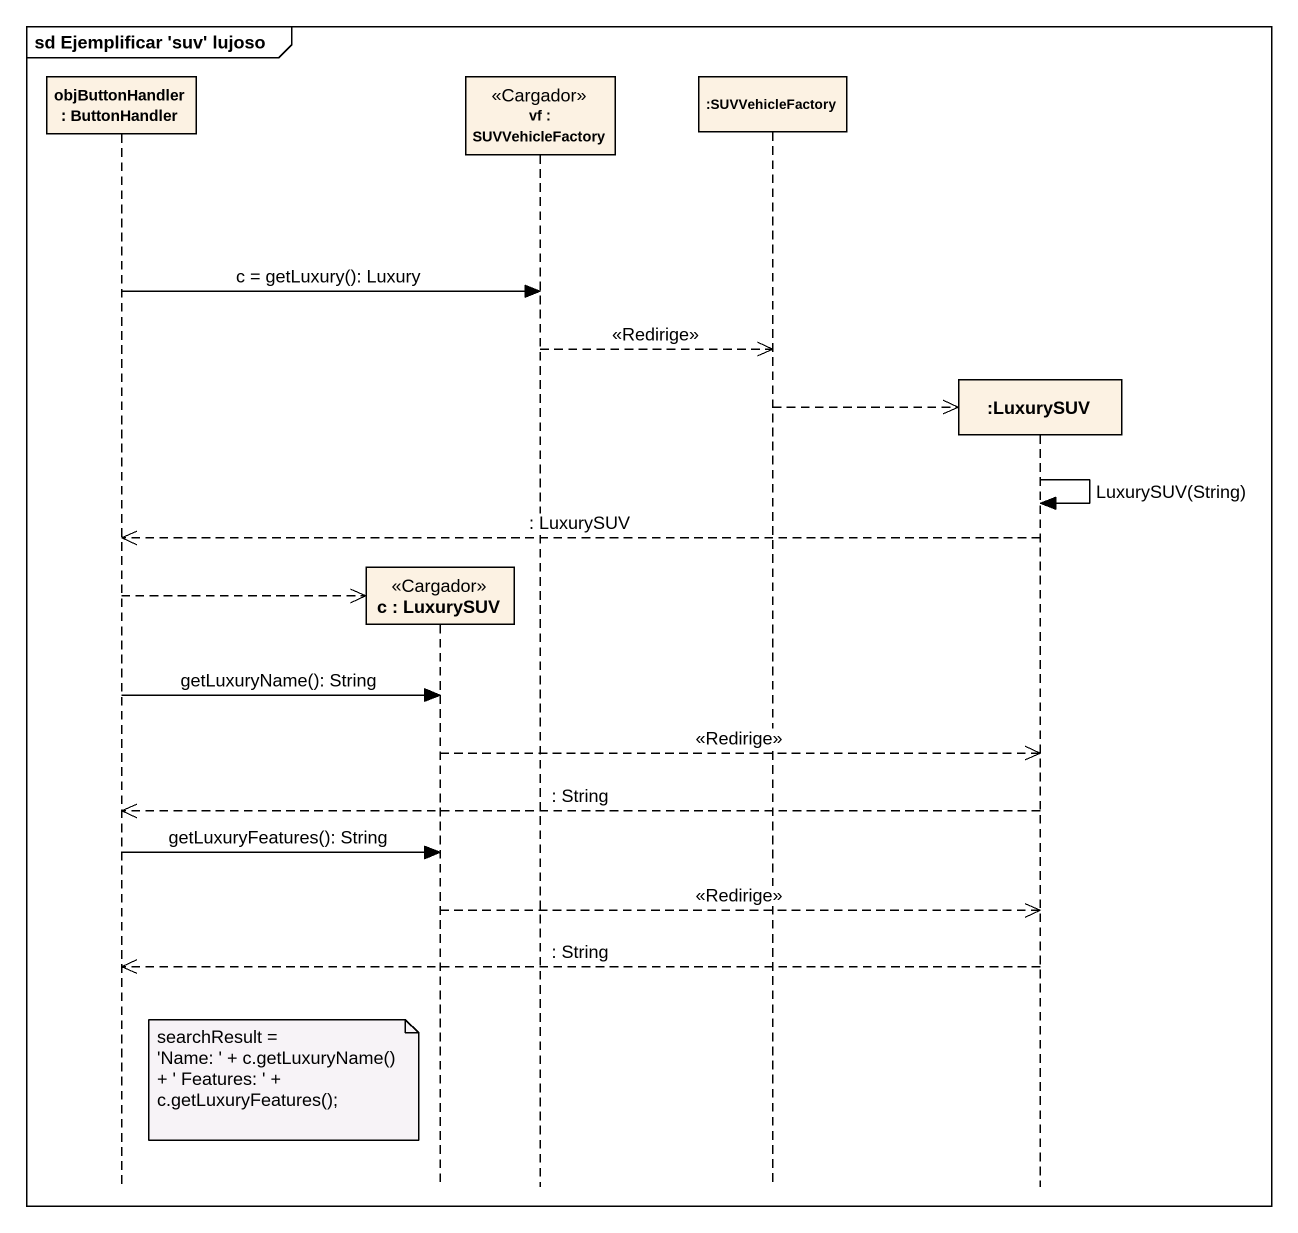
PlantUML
@startuml
mainframe sd Ejemplificar 'suv' lujoso
hide footbox
participant "objButtonHandler : ButtonHandler" as objButtonHandler
participant "c : LuxurySUV" as c <<Cargador>>
participant "vf : SUVVehicleFactory" as vf <<Cargador>>
participant ":SUVVehicleFactory" as SUVVehicleFactory
participant ":LuxurySUV" as LuxurySUV

objButtonHandler -> vf : c = getLuxury(): Luxury
vf -->> SUVVehicleFactory : <<Redirige>>
SUVVehicleFactory -->> LuxurySUV **
LuxurySUV -> LuxurySUV : LuxurySUV(String)
LuxurySUV -->> objButtonHandler : : LuxurySUV
objButtonHandler -->> c **
objButtonHandler -> c : getLuxuryName(): String
c -->> LuxurySUV : <<Redirige>>
LuxurySUV -->> objButtonHandler : : String
objButtonHandler -> c : getLuxuryFeatures(): String
c -->> LuxurySUV : <<Redirige>>
LuxurySUV -->> objButtonHandler : : String
note left of c
  searchResult =
  ~'Name: ' + c.getLuxuryName() + ' Features: ' + c.getLuxuryFeatures();
end note
@enduml
